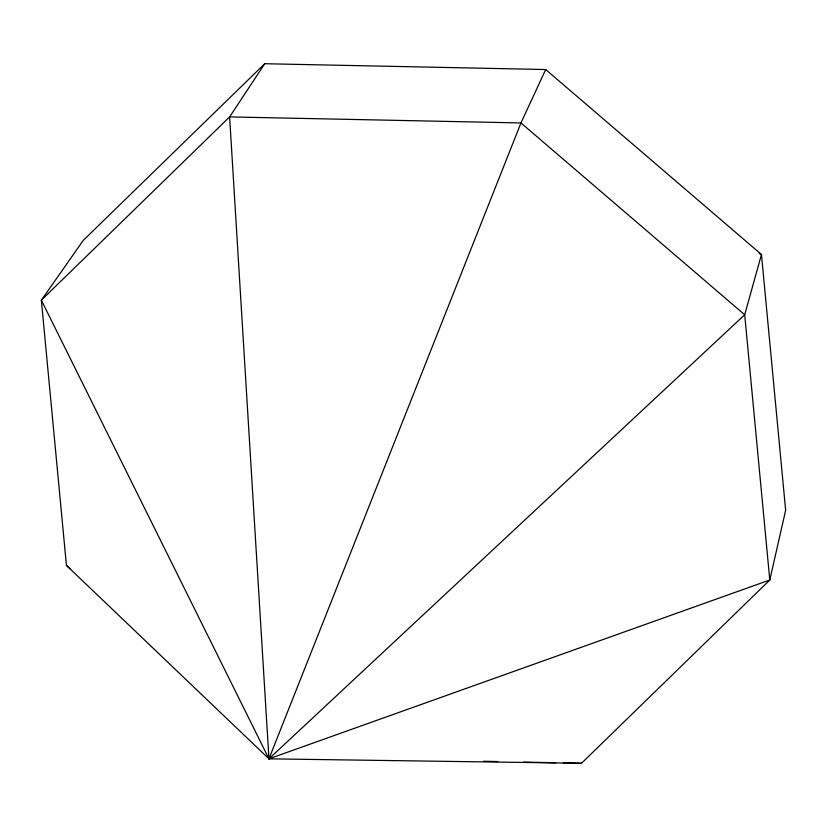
<?xml version="1.0" encoding="UTF-8"?>
<svg xmlns="http://www.w3.org/2000/svg" width="827" height="827" viewBox="0 0 827 827"><rect width="100%" height="100%" fill="white"/><g stroke="black" fill="none" stroke-linecap="round" stroke-linejoin="round"><path stroke-width="1.24" d="M759.134 253.444L761.46 254.52L744.703 314.767L769.792 579.996L268.961 758.835L520.958 122.944L545.696 69.54L761.46 254.52L785.65 510.29L769.792 579.996L581.526 763.28L268.961 758.835L66.439 565.42L41.35 300.191L83.196 240.461L264.743 63.72L545.696 69.54M264.743 63.72L229.617 116.907L41.35 300.191L268.961 758.835L744.703 314.767L520.958 122.944L229.617 116.907L268.961 758.835M483.557 761.253L497.73 761.543M523.512 762.081L555.744 762.742M563.476 762.907L581.526 763.28M66.439 565.42L70.347 568.78"/></g></svg>
